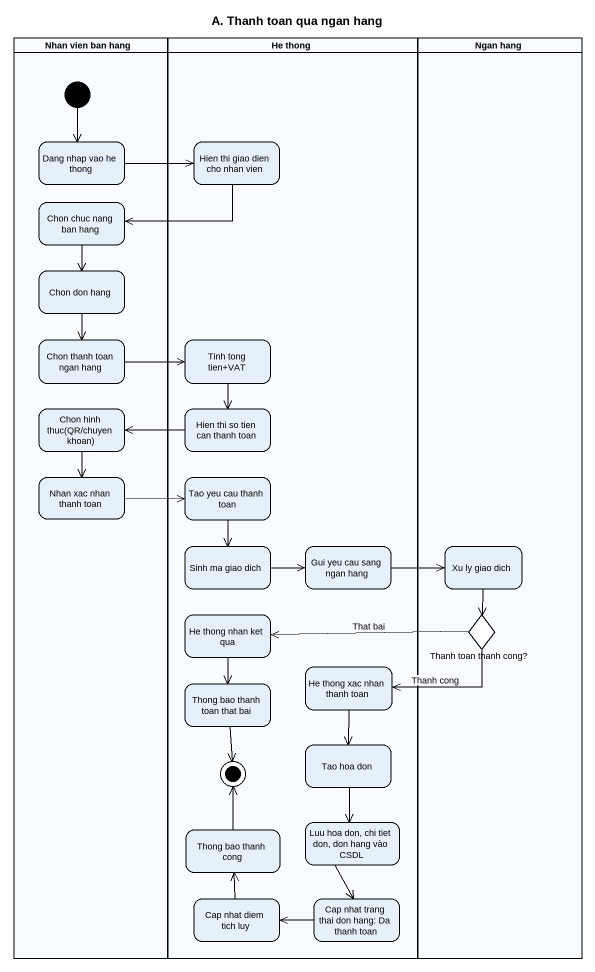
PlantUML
@startuml
title A. Thanh toan qua ngan hang
hide empty description
state "Nhan vien ban hang" as Nhan_vien_ban_hang <<partition>> {
  state "Dang nhap vao he thong" as Dang_nhap_vao_he_thong
  state "Chon chuc nang ban hang" as Chon_chuc_nang_ban_hang
  state "Chon don hang" as Chon_don_hang
  state "Chon thanh toan ngan hang" as Chon_thanh_toan_ngan_hang
  state "Chon hinh thuc(QR/chuyen khoan)" as Chon_hinh_thuc_QR_chuyen
  state "Nhan xac nhan thanh toan" as Nhan_xac_nhan_thanh_toan
  [*] --> Dang_nhap_vao_he_thong
}
state "He thong" as He_thong <<partition>> {
  state "Hien thi giao dien cho nhan vien" as Hien_thi_giao_dien_cho_nhan
  state "Tinh tong tien+VAT" as Tinh_tong_tien_VAT
  state "Hien thi so tien can thanh toan" as Hien_thi_so_tien_can_thanh
  state "Tao yeu cau thanh toan" as Tao_yeu_cau_thanh_toan
  state "Sinh ma giao dich" as Sinh_ma_giao_dich
  state "Gui yeu cau sang ngan hang" as Gui_yeu_cau_sang_ngan_hang
  state "He thong nhan ket qua" as He_thong_nhan_ket_qua
  state "He thong xac nhan thanh toan" as He_thong_xac_nhan_thanh_toan
  state "Thong bao thanh toan that bai" as Thong_bao_thanh_toan_that
  state "Tao hoa don" as Tao_hoa_don
  state "Thong bao thanh cong" as Thong_bao_thanh_cong
  state "Luu hoa don, chi tiet don, don hang vào CSDL" as Luu_hoa_don_chi_tiet_don
  state "Cap nhat diem tich luy" as Cap_nhat_diem_tich_luy
  state "Cap nhat trang thai don hang: Da thanh toan" as Cap_nhat_trang_thai_don
  Thong_bao_thanh_toan_that --> [*]
  Thong_bao_thanh_cong -up-> [*]
}
state "Ngan hang" as Ngan_hang <<partition>> {
  state "Xu ly giao dich" as Xu_ly_giao_dich
  state "Thanh toan thanh cong?" as Thanh_toan_thanh_cong <<choice>>
}
Dang_nhap_vao_he_thong -right-> Hien_thi_giao_dien_cho_nhan
Hien_thi_giao_dien_cho_nhan -left-> Chon_chuc_nang_ban_hang
Chon_chuc_nang_ban_hang --> Chon_don_hang
Chon_don_hang --> Chon_thanh_toan_ngan_hang
Chon_thanh_toan_ngan_hang -right-> Tinh_tong_tien_VAT
Tinh_tong_tien_VAT --> Hien_thi_so_tien_can_thanh
Chon_hinh_thuc_QR_chuyen --> Nhan_xac_nhan_thanh_toan
Hien_thi_so_tien_can_thanh -left-> Chon_hinh_thuc_QR_chuyen
Nhan_xac_nhan_thanh_toan -right-> Tao_yeu_cau_thanh_toan
Tao_yeu_cau_thanh_toan --> Sinh_ma_giao_dich
Sinh_ma_giao_dich -right-> Gui_yeu_cau_sang_ngan_hang
Gui_yeu_cau_sang_ngan_hang -right-> Xu_ly_giao_dich
Xu_ly_giao_dich --> Thanh_toan_thanh_cong
He_thong_nhan_ket_qua --> Thong_bao_thanh_toan_that
Thanh_toan_thanh_cong -left-> He_thong_nhan_ket_qua : That bai
Thanh_toan_thanh_cong -left-> He_thong_xac_nhan_thanh_toan : Thanh cong
He_thong_xac_nhan_thanh_toan --> Tao_hoa_don
Tao_hoa_don --> Luu_hoa_don_chi_tiet_don
Luu_hoa_don_chi_tiet_don --> Cap_nhat_trang_thai_don
Cap_nhat_diem_tich_luy -up-> Thong_bao_thanh_cong
Cap_nhat_trang_thai_don -left-> Cap_nhat_diem_tich_luy
@enduml
